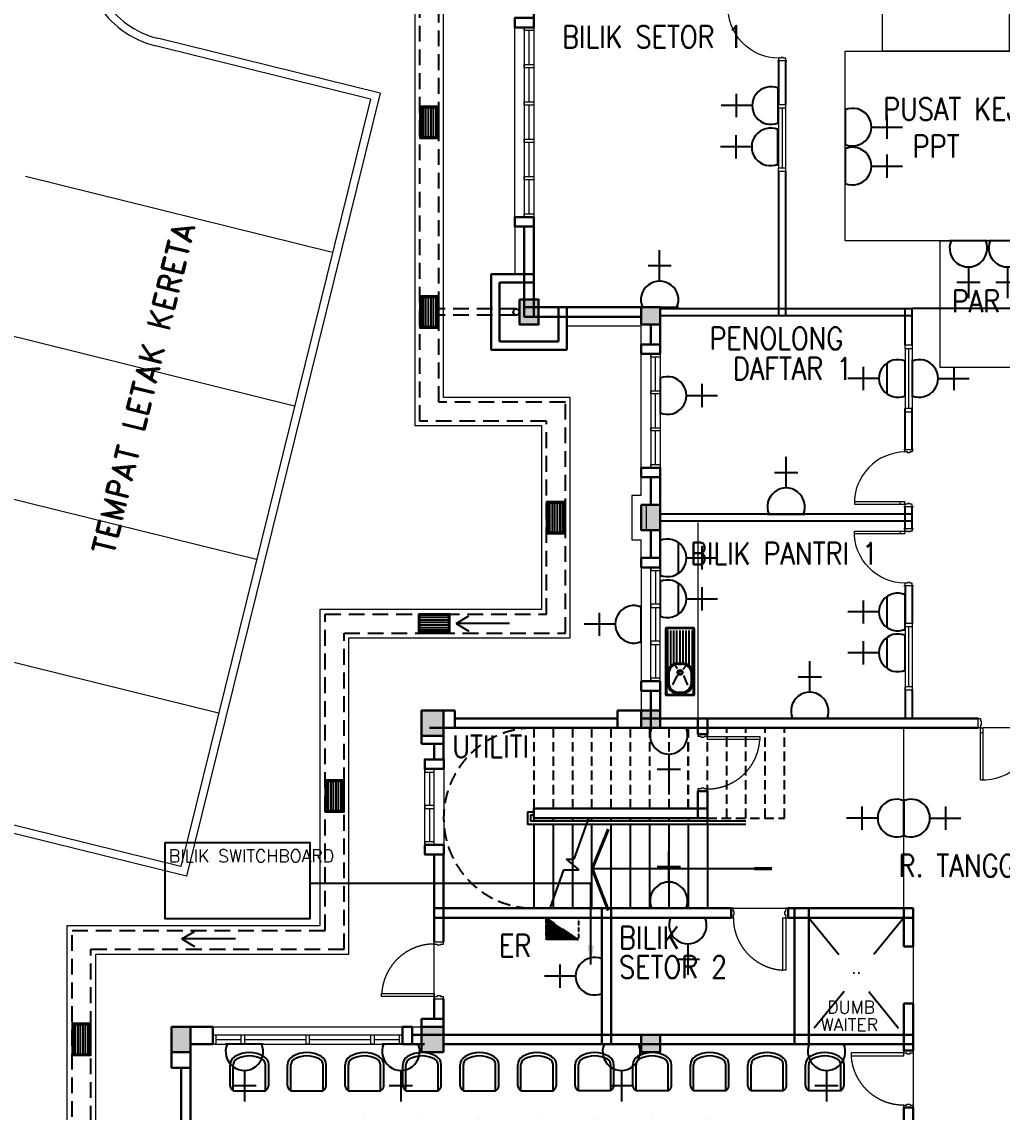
# Model space of a CAD drawing. Header units: inches. Extents: x 17074 to 430035, y 21644 to 175348.
# Drawn here: x 141424 to 156923, y 55713 to 72950 of the extents above; entities that cross this region are included whole.
import ezdxf
from ezdxf.enums import TextEntityAlignment as Align

# ---------------------------------------------------------------- set-up
doc = ezdxf.new("R2010")
doc.units = ezdxf.units.IN
doc.header["$MEASUREMENT"] = 0
for name, pattern in [('DASHDOT', [1, 0.5, -0.25, 0, -0.25]), ('DASHED', [19.05, 12.7, -6.35]), ('DASHED2', [0.375, 0.25, -0.125]), ('HIDDEN', [0.375, 0.25, -0.125])]:
    doc.linetypes.add(name, pattern=pattern)
for name, color, linetype, lineweight in [('1', 8, 'Continuous', 9), ('COLUMN', 8, 'Continuous', 30), ('CORRIDOR', 8, 'Continuous', 20), ('DOOR', 8, 'Continuous', 20), ('DR', 8, 'Continuous', 18), ('LW', 8, 'Continuous', 20), ('t3', 8, 'Continuous', 25), ('wall', 8, 'Continuous', 30), ('WIN', 8, 'Continuous', 18), ('windoor', 8, 'Continuous', 18)]:
    doc.layers.add(name, color=color, linetype=linetype, lineweight=lineweight)
for name, color, linetype in [('Cabinet', 8, 'Continuous'), ('carpark', 8, 'Continuous'), ('DOWNPIPE', 8, 'Continuous'), ('drain', 8, 'Continuous'), ('ELECT', 6, 'Continuous'), ('GRID', 8, 'DASHDOT'), ('kerb', 8, 'Continuous'), ('LIGHT', 4, 'Continuous'), ('MSGRATING', 8, 'Continuous'), ('partition', 8, 'Continuous'), ('SAN', 8, 'Continuous'), ('SANITARY', 8, 'Continuous'), ('stair', 8, 'Continuous'), ('TB', 8, 'Continuous')]:
    doc.layers.add(name, color=color, linetype=linetype)
doc.styles.add('LAILA', font='romans.shx', dxfattribs={"width": 0.85})
doc.styles.add('ROMANS', font='romans.shx', dxfattribs={"width": 0.5, "height": 400})
doc.styles.add('VERDANA1000', font='romand.shx', dxfattribs={"height": 1000})
doc.dimstyles.new('ROMANS', dxfattribs={"dimtxt": 600, "dimasz": 300, "dimexe": 0, "dimexo": 0, "dimgap": 250, "dimtad": 1, "dimdec": 0, "dimdsep": 46, "dimtxsty": 'ROMANS', "dimcen": 10, "dimdle": 150, "dimclrd": 1, "dimclre": 256, "dimclrt": 7, "dimaunit": 1, "dimadec": 0, "dimazin": 0, "dimtfac": 1, "dimtdec": 0, "dimtix": 1, "dimtofl": 0, "dimtmove": 2, "dimatfit": 3, "dimfxl": 1, "dimtolj": 1, "dimarcsym": 0})

# ---------------------------------------------------------------- blocks, each defined once
blk = doc.blocks.new('D900')
at = {"layer": 'DR'}
for p, q in [((38, 915), (38, 115)), ((78, 915), (78, 115)), ((38, 190), (78, 190)), ((38, 115), (78, 115))]:
    blk.add_line(p, q, dxfattribs=at)
at = {"layer": 'DR', "color": 3}
for p, q in [((0, 132), (0, -18)), ((900, 132), (900, -18)), ((900, 115), (900, 0))]:
    blk.add_line(p, q, dxfattribs=at)
at = {"layer": 'DR'}
for points in [[(0, 0), (38, 0), (38, 40), (50, 40), (50, 75), (38, 75), (38, 115), (0, 115)], [(900, 0), (862, 0), (862, 40), (850, 40), (850, 75), (862, 75), (862, 115), (900, 115)]]:
    blk.add_lwpolyline(points, dxfattribs=at)
at = {"layer": 'DR', "color": 8}
blk.add_arc((52, 104), 811, 0.7553, 91.0145, dxfattribs=at)
blk = doc.blocks.new('ARR')
at = {"layer": 'drain'}
for p, q in [((-2151413, -694434), (-2150569, -694434)), ((-2150569, -694434), (-2150768, -694314)), ((-2150569, -694434), (-2150768, -694553))]:
    blk.add_line(p, q, dxfattribs=at)
blk = doc.blocks.new('A$C64615766')
at = {"layer": 'CORRIDOR', "color": 2}
blk.add_line((1722, 823), (78, 823), dxfattribs=at)
at = {"layer": 'DR', "color": 3}
for p, q in [((0, 823), (0, 973)), ((1800, 823), (1800, 973))]:
    blk.add_line(p, q, dxfattribs=at)
at = {"layer": 'DR'}
for p, q in [((37, 823), (78, 823)), ((37, 1), (37, 823)), ((37, 748), (78, 748)), ((78, 0), (78, 823)), ((1762, 823), (1722, 823)), ((1722, 0), (1722, 823)), ((1762, 748), (1722, 748)), ((1762, 1), (1762, 823))]:
    blk.add_line(p, q, dxfattribs=at)
for points in [[(0, 973), (37, 973), (37, 933), (50, 933), (50, 863), (37, 863), (37, 823), (0, 823)], [(1800, 973), (1762, 973), (1762, 933), (1750, 933), (1750, 863), (1762, 863), (1762, 823), (1800, 823)]]:
    blk.add_lwpolyline(points, dxfattribs=at)
at = {"layer": 'DR', "color": 8}
for centre, start, end in [((78, 823), 267.2126, 0.0001), ((1722, 823), 179.9999, 272.7874)]:
    blk.add_arc(centre, 822, start, end, dxfattribs=at)
blk = doc.blocks.new('Dp900')
at = {"layer": 'DOOR', "color": 4}
for p, q in [((35, 150), (0, 150)), ((0, 0), (35, 0)), ((35, 150), (35, 100)), ((50, 100), (35, 100)), ((50, 50), (35, 50)), ((35, 50), (35, 0)), ((50, 100), (50, 50)), ((850, 100), (850, 50)), ((865, 100), (850, 100)), ((865, 50), (850, 50)), ((900, 150), (865, 150)), ((865, 150), (865, 100)), ((865, 50), (865, 0)), ((865, 0), (900, 0))]:
    blk.add_line(p, q, dxfattribs=at)
at = {"layer": 'DOOR', "color": 1}
for p, q in [((0, 150), (0, 0)), ((0, 150), (0, 0)), ((900, 150), (900, 0)), ((900, 150), (900, 0))]:
    blk.add_line(p, q, dxfattribs=at)
at = {"layer": 'DOOR'}
blk.add_lwpolyline([(35, 150), (35, 980), (85, 980), (85, 150)], close=True, dxfattribs=at)
at = {"layer": 'DOOR', "color": 9, "linetype": 'DASHED', "ltscale": 100}
blk.add_arc((35, 150), 830, 360, 86.5464, dxfattribs=at)
blk = doc.blocks.new('WIN')
at = {"layer": 'WIN', "color": 1}
for p, q in [((-2479668, -915155), (-2476718, -915155)), ((-2479643, -915230), (-2479243, -915230)), ((-2479193, -915230), (-2478218, -915230)), ((-2478168, -915230), (-2477193, -915230)), ((-2477143, -915230), (-2476743, -915230)), ((-2479668, -915305), (-2476718, -915305))]:
    blk.add_line(p, q, dxfattribs=at)
for points in [[(-2479693, -915305), (-2479643, -915305), (-2479643, -915155), (-2479693, -915155)], [(-2479243, -915305), (-2479193, -915305), (-2479193, -915155), (-2479243, -915155)], [(-2478218, -915305), (-2478168, -915305), (-2478168, -915155), (-2478218, -915155)], [(-2477193, -915305), (-2477143, -915305), (-2477143, -915155), (-2477193, -915155)], [(-2476743, -915305), (-2476693, -915305), (-2476693, -915155), (-2476743, -915155)]]:
    blk.add_lwpolyline(points, close=True, dxfattribs=at)
blk = doc.blocks.new('GF')
at = {"layer": 'wall'}
for points in [[(-2478464, -901233), (-2478464, -901383), (-2478764, -901383), (-2478764, -901233)], [(-2478464, -902583), (-2478464, -902733), (-2478764, -902733), (-2478764, -902583)]]:
    blk.add_lwpolyline(points, close=True, dxfattribs=at)
at = {"layer": 'WIN'}
for p, q in [((-2478764, -902583), (-2478764, -901383)), ((-2478689, -901433), (-2478689, -901958)), ((-2478614, -902583), (-2478614, -901383)), ((-2478689, -902008), (-2478689, -902533))]:
    blk.add_line(p, q, dxfattribs=at)
at = {"layer": 'WIN', "color": 2}
blk.add_line((-2478464, -901383), (-2478464, -902583), dxfattribs=at)
at = {"layer": 'WIN'}
for points in [[(-2478764, -901383), (-2478764, -901433), (-2478614, -901433), (-2478614, -901383)], [(-2478764, -901958), (-2478764, -902008), (-2478614, -902008), (-2478614, -901958)], [(-2478764, -902533), (-2478764, -902583), (-2478614, -902583), (-2478614, -902533)]]:
    blk.add_lwpolyline(points, close=True, dxfattribs=at)
blk = doc.blocks.new('Kit-sink')
at = {"layer": 'SAN'}
for p, q in [((0, 0), (0, -427)), ((1052, 15), (15, 15)), ((1028, 2), (38, 2)), ((1067, -427), (1067, 0)), ((14, -24), (14, -404)), ((34, -168), (34, -260)), ((165, -100), (316, -174)), ((356, -18), (184, -18)), ((340, -34), (200, -34)), ((356, -18), (1024, -18)), ((418, -171), (467, -137)), ((466, -66), (1024, -66)), ((496, -116), (1024, -116)), ((505, -164), (1024, -164)), ((506, -168), (506, -260)), ((1054, -404), (1054, -24)), ((50, -184), (50, -244)), ((313, -266), (159, -331)), ((412, -263), (461, -307)), ((490, -184), (490, -244)), ((496, -312), (1024, -312)), ((505, -262), (1024, -262)), ((506, -214), (1024, -214)), ((15, -442), (1052, -442)), ((38, -428), (1028, -428)), ((184, -410), (356, -410)), ((200, -394), (340, -394)), ((356, -410), (1024, -410)), ((466, -360), (1024, -360))]:
    blk.add_line(p, q, dxfattribs=at)
for radius in [40, 23.9]:
    blk.add_circle((362, -214), radius, dxfattribs=at)
for centre, radius, start, end in [((15, 0), 15, 90, 180), ((38, -24), 25, 90, 180), ((1028, -24), 25, 0, 90), ((1052, 0), 15, 0, 90), ((184, -168), 150, 90, 180), ((200, -184), 150, 90, 180), ((340, -184), 150, 0, 90), ((356, -168), 150, 0, 90), ((184, -260), 150, 180, 270), ((200, -244), 150, 180, 270), ((340, -244), 150, 270, 0), ((356, -260), 150, 270, 0), ((15, -427), 15, 180, 270), ((38, -404), 25, 180, 270), ((1028, -404), 25, 270, 0), ((1052, -427), 15, 270, 0)]:
    blk.add_arc(centre, radius, start, end, dxfattribs=at)
blk = doc.blocks.new('meja mesyuarat')
at = {"color": 8}
for p, q in [((-1853, 2766), (-1853, 3100)), ((-1802, 2690), (-1802, 3100)), ((-1294, 2690), (-1294, 3100)), ((-1243, 2766), (-1243, 3100)), ((-943, 2766), (-943, 3100)), ((-892, 2690), (-892, 3100)), ((-384, 2690), (-384, 3100)), ((-334, 2766), (-334, 3100)), ((-34, 2766), (-34, 3100)), ((17, 2690), (17, 3100)), ((525, 2690), (525, 3100)), ((576, 2766), (576, 3100)), ((876, 2766), (876, 3100)), ((927, 2690), (927, 3100)), ((1435, 2690), (1435, 3100)), ((1486, 2766), (1486, 3100)), ((1786, 2766), (1786, 3100)), ((1836, 2690), (1836, 3100)), ((2344, 2690), (2344, 3100)), ((2395, 2766), (2395, 3100)), ((2695, 2766), (2695, 3100)), ((2746, 2690), (2746, 3100)), ((3254, 2690), (3254, 3100)), ((3305, 2766), (3305, 3100)), ((3605, 2766), (3605, 3100)), ((3656, 2690), (3656, 3100)), ((4164, 2690), (4164, 3100)), ((4214, 2766), (4214, 3100)), ((4514, 2766), (4514, 3100)), ((4565, 2690), (4565, 3100)), ((5073, 2690), (5073, 3100)), ((5124, 2766), (5124, 3100)), ((5424, 2766), (5424, 3100)), ((5475, 2690), (5475, 3100)), ((5983, 2690), (5983, 3100)), ((6034, 2766), (6034, 3100)), ((6334, 2766), (6334, 3100)), ((6384, 2690), (6384, 3100)), ((6892, 2690), (6892, 3100)), ((6943, 2766), (6943, 3100)), ((7243, 2766), (7243, 3100)), ((7294, 2690), (7294, 3100)), ((7802, 2690), (7802, 3100)), ((7853, 2766), (7853, 3100)), ((-1802, 2690), (-1294, 2690)), ((-892, 2690), (-384, 2690)), ((17, 2690), (525, 2690)), ((927, 2690), (1435, 2690)), ((1836, 2690), (2344, 2690)), ((2746, 2690), (3254, 2690)), ((4164, 2690), (3656, 2690)), ((5073, 2690), (4565, 2690)), ((5983, 2690), (5475, 2690)), ((6892, 2690), (6384, 2690)), ((7802, 2690), (7294, 2690)), ((-582, 1617), (-749, 1907)), ((-34, 1686), (-34, 2019)), ((17, 1609), (17, 2019)), ((525, 1609), (525, 2019)), ((576, 1686), (576, 2019)), ((876, 1686), (876, 2019)), ((927, 1609), (927, 2019)), ((1435, 1609), (1435, 2019)), ((1486, 1686), (1486, 2019)), ((1786, 1686), (1786, 2019)), ((1836, 1609), (1836, 2019)), ((2344, 1609), (2344, 2019)), ((2395, 1686), (2395, 2019)), ((2695, 1686), (2695, 2019)), ((2746, 1609), (2746, 2019)), ((3254, 1609), (3254, 2019)), ((3305, 1686), (3305, 2019)), ((3605, 1686), (3605, 2019)), ((3656, 1609), (3656, 2019)), ((4164, 1609), (4164, 2019)), ((4214, 1686), (4214, 2019)), ((4514, 1686), (4514, 2019)), ((4565, 1609), (4565, 2019)), ((5073, 1609), (5073, 2019)), ((5124, 1686), (5124, 2019)), ((5424, 1686), (5424, 2019)), ((5475, 1609), (5475, 2019)), ((5983, 1609), (5983, 2019)), ((6034, 1686), (6034, 2019)), ((6582, 1617), (6749, 1907)), ((-588, 1526), (-793, 1881)), ((6588, 1526), (6793, 1881)), ((-1110, 1313), (-1277, 1602)), ((-1028, 1272), (-1233, 1627)), ((17, 1609), (525, 1609)), ((927, 1609), (1435, 1609)), ((1836, 1609), (2344, 1609)), ((2746, 1609), (3254, 1609)), ((4164, 1609), (3656, 1609)), ((5073, 1609), (4565, 1609)), ((5983, 1609), (5475, 1609)), ((7028, 1272), (7233, 1627)), ((7110, 1313), (7277, 1602)), ((-1028, 1272), (-588, 1526)), ((6000, 1453), (0, 1453)), ((7028, 1272), (6588, 1526)), ((-1272, 1028), (-1627, 1233)), ((-1313, 1110), (-1602, 1277)), ((7272, 1028), (7627, 1233)), ((7313, 1110), (7602, 1277)), ((-1526, 588), (-1272, 1028)), ((7526, 588), (7272, 1028)), ((-1617, 582), (-1907, 749)), ((-1526, 588), (-1881, 793)), ((7526, 588), (7881, 793)), ((7617, 582), (7907, 749)), ((0, 553), (6000, 553)), ((-1692, 305), (-2026, 305)), ((-1615, 254), (-2026, 254)), ((-1615, -254), (-1615, 254)), ((7615, -254), (7615, 254)), ((7615, 254), (8026, 254)), ((7692, 305), (8026, 305)), ((-1615, -254), (-2026, -254)), ((-1692, -305), (-2026, -305)), ((7615, -254), (8026, -254)), ((7692, -305), (8026, -305)), ((-1617, -582), (-1907, -749)), ((-1526, -588), (-1881, -793)), ((-1526, -588), (-1272, -1028)), ((6000, -553), (0, -553)), ((7526, -588), (7272, -1028)), ((7526, -588), (7881, -793)), ((7617, -582), (7907, -749)), ((-1272, -1028), (-1627, -1233)), ((7272, -1028), (7627, -1233)), ((-1313, -1110), (-1602, -1277)), ((7313, -1110), (7602, -1277)), ((-1110, -1313), (-1277, -1602)), ((-1028, -1272), (-1233, -1627)), ((-1028, -1272), (-588, -1526)), ((7028, -1272), (6588, -1526)), ((7028, -1272), (7233, -1627)), ((7110, -1313), (7277, -1602)), ((-588, -1526), (-793, -1881)), ((0, -1453), (6000, -1453)), ((6588, -1526), (6793, -1881)), ((-582, -1617), (-749, -1907)), ((-34, -1686), (-34, -2019)), ((17, -1609), (525, -1609)), ((17, -1609), (17, -2019)), ((525, -1609), (525, -2019)), ((576, -1686), (576, -2019)), ((876, -1686), (876, -2019)), ((927, -1609), (1435, -1609)), ((927, -1609), (927, -2019)), ((1435, -1609), (1435, -2019)), ((1486, -1686), (1486, -2019)), ((1786, -1686), (1786, -2019)), ((1836, -1609), (2344, -1609)), ((1836, -1609), (1836, -2019)), ((2344, -1609), (2344, -2019)), ((2395, -1686), (2395, -2019)), ((2695, -1686), (2695, -2019)), ((2746, -1609), (3254, -1609)), ((2746, -1609), (2746, -2019)), ((3254, -1609), (3254, -2019)), ((3305, -1686), (3305, -2019)), ((3605, -1686), (3605, -2019)), ((4164, -1609), (3656, -1609)), ((3656, -1609), (3656, -2019)), ((4164, -1609), (4164, -2019)), ((4214, -1686), (4214, -2019)), ((4514, -1686), (4514, -2019)), ((5073, -1609), (4565, -1609)), ((4565, -1609), (4565, -2019)), ((5073, -1609), (5073, -2019)), ((5124, -1686), (5124, -2019)), ((5424, -1686), (5424, -2019)), ((5983, -1609), (5475, -1609)), ((5475, -1609), (5475, -2019)), ((5983, -1609), (5983, -2019)), ((6034, -1686), (6034, -2019)), ((6582, -1617), (6749, -1907)), ((-1802, -2690), (-1294, -2690)), ((-1802, -2690), (-1802, -3100)), ((-1294, -2690), (-1294, -3100)), ((-892, -2690), (-384, -2690)), ((-892, -2690), (-892, -3100)), ((-384, -2690), (-384, -3100)), ((17, -2690), (525, -2690)), ((17, -2690), (17, -3100)), ((525, -2690), (525, -3100)), ((927, -2690), (1435, -2690)), ((927, -2690), (927, -3100)), ((1435, -2690), (1435, -3100)), ((1836, -2690), (2344, -2690)), ((1836, -2690), (1836, -3100)), ((2344, -2690), (2344, -3100)), ((2746, -2690), (3254, -2690)), ((2746, -2690), (2746, -3100)), ((3254, -2690), (3254, -3100)), ((4164, -2690), (3656, -2690)), ((3656, -2690), (3656, -3100)), ((4164, -2690), (4164, -3100)), ((5073, -2690), (4565, -2690)), ((4565, -2690), (4565, -3100)), ((5073, -2690), (5073, -3100)), ((5983, -2690), (5475, -2690)), ((5475, -2690), (5475, -3100)), ((5983, -2690), (5983, -3100)), ((6892, -2690), (6384, -2690)), ((6384, -2690), (6384, -3100)), ((6892, -2690), (6892, -3100)), ((7802, -2690), (7294, -2690)), ((7294, -2690), (7294, -3100)), ((7802, -2690), (7802, -3100)), ((-1853, -2766), (-1853, -3100)), ((-1243, -2766), (-1243, -3100)), ((-943, -2766), (-943, -3100)), ((-334, -2766), (-334, -3100)), ((-34, -2766), (-34, -3100)), ((576, -2766), (576, -3100)), ((876, -2766), (876, -3100)), ((1486, -2766), (1486, -3100)), ((1786, -2766), (1786, -3100)), ((2395, -2766), (2395, -3100)), ((2695, -2766), (2695, -3100)), ((3305, -2766), (3305, -3100)), ((3605, -2766), (3605, -3100)), ((4214, -2766), (4214, -3100)), ((4514, -2766), (4514, -3100)), ((5124, -2766), (5124, -3100)), ((5424, -2766), (5424, -3100)), ((6034, -2766), (6034, -3100)), ((6334, -2766), (6334, -3100)), ((6943, -2766), (6943, -3100)), ((7243, -2766), (7243, -3100)), ((7853, -2766), (7853, -3100))]:
    blk.add_line(p, q, dxfattribs=at)
for centre, radius, start, end in [((-1548, 2830), 462, 60.3254, 119.6746), ((-638, 2830), 462, 60.3254, 119.6746), ((271, 2830), 462, 60.3254, 119.6746), ((1181, 2830), 462, 60.3254, 119.6746), ((2090, 2830), 462, 60.3254, 119.6746), ((3000, 2830), 462, 60.3254, 119.6746), ((3910, 2830), 462, 60.3254, 119.6746), ((4819, 2830), 462, 60.3254, 119.6746), ((5729, 2830), 462, 60.3254, 119.6746), ((6638, 2830), 462, 60.3254, 119.6746), ((7548, 2830), 462, 60.3254, 119.6746), ((-1702, 3100), 151, 119.6746, 180), ((-1702, 3100), 100, 119.717, 180), ((-1548, 2830), 411, 60.283, 119.717), ((-1394, 3100), 100, 0, 60.283), ((-1394, 3100), 151, 0, 60.3254), ((-792, 3100), 151, 119.6746, 180), ((-792, 3100), 100, 119.717, 180), ((-638, 2830), 411, 60.283, 119.717), ((-484, 3100), 100, 0, 60.283), ((-485, 3100), 151, 0, 60.3254), ((117, 3100), 151, 119.6746, 180), ((117, 3100), 100, 119.717, 180), ((271, 2830), 411, 60.283, 119.717), ((425, 3100), 100, 0, 60.283), ((425, 3100), 151, 0, 60.3254), ((1027, 3100), 151, 119.6746, 180), ((1027, 3100), 100, 119.717, 180), ((1181, 2830), 411, 60.283, 119.717), ((1335, 3100), 100, 0, 60.283), ((1335, 3100), 151, 0, 60.3254), ((1937, 3100), 151, 119.6746, 180), ((1936, 3100), 100, 119.717, 180), ((2090, 2830), 411, 60.283, 119.717), ((2244, 3100), 100, 0, 60.283), ((2244, 3100), 151, 0, 60.3254), ((2846, 3100), 151, 119.6746, 180), ((2846, 3100), 100, 119.717, 180), ((3000, 2830), 411, 60.283, 119.717), ((3154, 3100), 100, 0, 60.283), ((3154, 3100), 151, 0, 60.3254), ((3756, 3100), 151, 119.6746, 180), ((3756, 3100), 100, 119.717, 180), ((3910, 2830), 411, 60.283, 119.717), ((4064, 3100), 100, 0, 60.283), ((4063, 3100), 151, 0, 60.3254), ((4665, 3100), 151, 119.6746, 180), ((4665, 3100), 100, 119.717, 180), ((4819, 2830), 411, 60.283, 119.717), ((4973, 3100), 100, 0, 60.283), ((4973, 3100), 151, 0, 60.3254), ((5575, 3100), 151, 119.6746, 180), ((5575, 3100), 100, 119.717, 180), ((5729, 2830), 411, 60.283, 119.717), ((5883, 3100), 100, 0, 60.283), ((5883, 3100), 151, 0, 60.3254), ((6485, 3100), 151, 119.6746, 180), ((6484, 3100), 100, 119.717, 180), ((6638, 2830), 411, 60.283, 119.717), ((6792, 3100), 100, 0, 60.283), ((6792, 3100), 151, 0, 60.3254), ((7394, 3100), 151, 119.6746, 180), ((7394, 3100), 100, 119.717, 180), ((7548, 2830), 411, 60.283, 119.717), ((7702, 3100), 100, 0, 60.283), ((7702, 3100), 151, 0, 60.3254), ((-1752, 2778), 101, 186.7783, 240.6019), ((-1344, 2778), 101, 299.3981, 353.2217), ((-843, 2778), 101, 186.7783, 240.6019), ((-434, 2778), 101, 299.3981, 353.2217), ((67, 2778), 101, 186.7783, 240.6019), ((476, 2778), 101, 299.3981, 353.2217), ((976, 2778), 101, 186.7783, 240.6019), ((1385, 2778), 101, 299.3981, 353.2217), ((1886, 2778), 101, 186.7783, 240.6019), ((2295, 2778), 101, 299.3981, 353.2217), ((2796, 2778), 101, 186.7783, 240.6019), ((3204, 2778), 101, 299.3981, 353.2217), ((3705, 2778), 101, 186.7783, 240.6019), ((4114, 2778), 101, 299.3981, 353.2217), ((4615, 2778), 101, 186.7783, 240.6019), ((5024, 2778), 101, 299.3981, 353.2217), ((5524, 2778), 101, 186.7783, 240.6019), ((5933, 2778), 101, 299.3981, 353.2217), ((6434, 2778), 101, 186.7783, 240.6019), ((6843, 2778), 101, 299.3981, 353.2217), ((7344, 2778), 101, 186.7783, 240.6019), ((7752, 2778), 101, 299.3981, 353.2217), ((117, 2019), 151, 119.6746, 180), ((117, 2019), 100, 119.717, 180), ((271, 1750), 462, 60.3254, 119.6746), ((271, 1750), 411, 60.283, 119.717), ((425, 2019), 100, 0, 60.283), ((425, 2019), 151, 0, 60.3254), ((1027, 2019), 151, 119.6746, 180), ((1027, 2019), 100, 119.717, 180), ((1181, 1750), 462, 60.3254, 119.6746), ((1181, 1750), 411, 60.283, 119.717), ((1335, 2019), 100, 0, 60.283), ((1335, 2019), 151, 0, 60.3254), ((1937, 2019), 151, 119.6746, 180), ((1936, 2019), 100, 119.717, 180), ((2090, 1750), 462, 60.3254, 119.6746), ((2090, 1750), 411, 60.283, 119.717), ((2244, 2019), 100, 0, 60.283), ((2244, 2019), 151, 0, 60.3254), ((2846, 2019), 151, 119.6746, 180), ((2846, 2019), 100, 119.717, 180), ((3000, 1750), 462, 60.3254, 119.6746), ((3000, 1750), 411, 60.283, 119.717), ((3154, 2019), 100, 0, 60.283), ((3154, 2019), 151, 0, 60.3254), ((3756, 2019), 151, 119.6746, 180), ((3756, 2019), 100, 119.717, 180), ((3910, 1750), 462, 60.3254, 119.6746), ((3910, 1750), 411, 60.283, 119.717), ((4064, 2019), 100, 0, 60.283), ((4063, 2019), 151, 0, 60.3254), ((4665, 2019), 151, 119.6746, 180), ((4665, 2019), 100, 119.717, 180), ((4819, 1750), 462, 60.3254, 119.6746), ((4819, 1750), 411, 60.283, 119.717), ((4973, 2019), 100, 0, 60.283), ((4973, 2019), 151, 0, 60.3254), ((5575, 2019), 151, 119.6746, 180), ((5575, 2019), 100, 119.717, 180), ((5729, 1750), 462, 60.3254, 119.6746), ((5729, 1750), 411, 60.283, 119.717), ((5883, 2019), 100, 0, 60.283), ((5883, 2019), 151, 0, 60.3254), ((-878, 1520), 462, 90.3254, 149.6746), ((-878, 1520), 411, 90.283, 149.717), ((-880, 1831), 151, 30, 90.3254), ((-879, 1831), 100, 30, 90.283), ((6880, 1831), 151, 89.6746, 150), ((6879, 1831), 100, 89.717, 150), ((6878, 1520), 462, 30.3254, 89.6746), ((6878, 1520), 411, 30.283, 89.717), ((-1146, 1677), 151, 149.6746, 210), ((-1146, 1677), 100, 149.717, 210), ((7146, 1677), 100, 330, 30.283), ((7146, 1677), 151, 330, 30.3254), ((-675, 1578), 101, 329.3981, 23.2217), ((67, 1697), 101, 186.7783, 240.6019), ((476, 1697), 101, 299.3981, 353.2217), ((976, 1697), 101, 186.7783, 240.6019), ((1385, 1697), 101, 299.3981, 353.2217), ((1886, 1697), 101, 186.7783, 240.6019), ((2295, 1697), 101, 299.3981, 353.2217), ((2796, 1697), 101, 186.7783, 240.6019), ((3204, 1697), 101, 299.3981, 353.2217), ((3705, 1697), 101, 186.7783, 240.6019), ((4114, 1697), 101, 299.3981, 353.2217), ((4615, 1697), 101, 186.7783, 240.6019), ((5024, 1697), 101, 299.3981, 353.2217), ((5524, 1697), 101, 186.7783, 240.6019), ((5933, 1697), 101, 299.3981, 353.2217), ((6675, 1578), 101, 156.7783, 210.6019), ((0, 0), 1453, 90, 270), ((6000, 0), 1453, 270, 90), ((-1520, 878), 462, 120.3254, 179.6746), ((-1520, 878), 411, 120.283, 179.717), ((-1677, 1146), 151, 60, 120.3254), ((-1677, 1146), 100, 60, 120.283), ((-1029, 1373), 101, 216.7783, 270.6019), ((7029, 1373), 101, 269.3981, 323.2217), ((7677, 1146), 151, 59.6746, 120), ((7677, 1146), 100, 59.717, 120), ((7520, 878), 411, 0.283, 59.717), ((7520, 878), 462, 0.3254, 59.6746), ((-1373, 1029), 101, 359.3981, 53.2217), ((7373, 1029), 101, 126.7783, 180.6019), ((-1831, 880), 151, 179.6746, 240), ((-1831, 879), 100, 179.717, 240), ((7831, 879), 100, 300, 0.283), ((7831, 880), 151, 300, 0.3254), ((-1578, 675), 101, 246.7783, 300.6019), ((0, 0), 553, 90, 270), ((6000, 0), 553, 270, 90), ((7578, 675), 101, 239.3981, 293.2217), ((-1756, 0), 462, 150.3254, 209.6746), ((-1756, 0), 411, 150.283, 209.717), ((-2026, 154), 151, 90, 150.3254), ((-2026, 154), 100, 90, 150.283), ((-1704, 204), 101, 29.3981, 83.2217), ((7704, 204), 101, 96.7783, 150.6019), ((8026, 154), 151, 29.6746, 90), ((8026, 154), 100, 29.717, 90), ((7756, 0), 411, 330.283, 29.717), ((7756, 0), 462, 330.3254, 29.6746), ((-2026, -154), 151, 209.6746, 270), ((-2026, -154), 100, 209.717, 270), ((-1704, -204), 101, 276.7783, 330.6019), ((7704, -204), 101, 209.3981, 263.2217), ((8026, -154), 100, 270, 330.283), ((8026, -154), 151, 270, 330.3254), ((-1578, -675), 101, 59.3981, 113.2217), ((7578, -675), 101, 66.7783, 120.6019), ((-1831, -880), 151, 120, 180.3254), ((-1831, -879), 100, 120, 180.283), ((7831, -879), 100, 359.717, 60), ((7831, -880), 151, 359.6746, 60), ((-1520, -878), 462, 180.3254, 239.6746), ((-1520, -878), 411, 180.283, 239.717), ((-1373, -1029), 101, 306.7783, 0.6019), ((7373, -1029), 101, 179.3981, 233.2217), ((7520, -878), 411, 300.283, 359.717), ((7520, -878), 462, 300.3254, 359.6746), ((-1677, -1146), 151, 239.6746, 300), ((-1677, -1146), 100, 239.717, 300), ((-1029, -1373), 101, 89.3981, 143.2217), ((7029, -1373), 101, 36.7783, 90.6019), ((7677, -1146), 151, 240, 300.3254), ((7677, -1146), 100, 240, 300.283), ((-675, -1578), 101, 336.7783, 30.6019), ((6675, -1578), 101, 149.3981, 203.2217), ((-1146, -1677), 151, 150, 210.3254), ((-1146, -1677), 100, 150, 210.283), ((67, -1697), 101, 119.3981, 173.2217), ((476, -1697), 101, 6.7783, 60.6019), ((976, -1697), 101, 119.3981, 173.2217), ((1385, -1697), 101, 6.7783, 60.6019), ((1886, -1697), 101, 119.3981, 173.2217), ((2295, -1697), 101, 6.7783, 60.6019), ((2796, -1697), 101, 119.3981, 173.2217), ((3204, -1697), 101, 6.7783, 60.6019), ((3705, -1697), 101, 119.3981, 173.2217), ((4114, -1697), 101, 6.7783, 60.6019), ((4615, -1697), 101, 119.3981, 173.2217), ((5024, -1697), 101, 6.7783, 60.6019), ((5524, -1697), 101, 119.3981, 173.2217), ((5933, -1697), 101, 6.7783, 60.6019), ((7146, -1677), 100, 329.717, 30), ((7146, -1677), 151, 329.6746, 30), ((-878, -1520), 462, 210.3254, 269.6746), ((-878, -1520), 411, 210.283, 269.717), ((-879, -1831), 100, 269.717, 330), ((6879, -1831), 100, 210, 270.283), ((6878, -1520), 411, 270.283, 329.717), ((6878, -1520), 462, 270.3254, 329.6746), ((-880, -1831), 151, 269.6746, 330), ((117, -2019), 151, 180, 240.3254), ((117, -2019), 100, 180, 240.283), ((425, -2019), 100, 299.717, 0), ((425, -2019), 151, 299.6746, 0), ((1027, -2019), 151, 180, 240.3254), ((1027, -2019), 100, 180, 240.283), ((1335, -2019), 100, 299.717, 0), ((1335, -2019), 151, 299.6746, 0), ((1937, -2019), 151, 180, 240.3254), ((1936, -2019), 100, 180, 240.283), ((2244, -2019), 100, 299.717, 0), ((2244, -2019), 151, 299.6746, 0), ((2846, -2019), 151, 180, 240.3254), ((2846, -2019), 100, 180, 240.283), ((3154, -2019), 100, 299.717, 0), ((3154, -2019), 151, 299.6746, 0), ((3756, -2019), 151, 180, 240.3254), ((3756, -2019), 100, 180, 240.283), ((4064, -2019), 100, 299.717, 0), ((4063, -2019), 151, 299.6746, 0), ((4665, -2019), 151, 180, 240.3254), ((4665, -2019), 100, 180, 240.283), ((4973, -2019), 100, 299.717, 0), ((4973, -2019), 151, 299.6746, 0), ((5575, -2019), 151, 180, 240.3254), ((5575, -2019), 100, 180, 240.283), ((5883, -2019), 100, 299.717, 0), ((5883, -2019), 151, 299.6746, 0), ((6880, -1831), 151, 210, 270.3254), ((271, -1750), 462, 240.3254, 299.6746), ((271, -1750), 411, 240.283, 299.717), ((1181, -1750), 462, 240.3254, 299.6746), ((1181, -1750), 411, 240.283, 299.717), ((2090, -1750), 462, 240.3254, 299.6746), ((2090, -1750), 411, 240.283, 299.717), ((3000, -1750), 462, 240.3254, 299.6746), ((3000, -1750), 411, 240.283, 299.717), ((3910, -1750), 462, 240.3254, 299.6746), ((3910, -1750), 411, 240.283, 299.717), ((4819, -1750), 462, 240.3254, 299.6746), ((4819, -1750), 411, 240.283, 299.717), ((5729, -1750), 462, 240.3254, 299.6746), ((5729, -1750), 411, 240.283, 299.717), ((-1752, -2778), 101, 119.3981, 173.2217), ((-1344, -2778), 101, 6.7783, 60.6019), ((-843, -2778), 101, 119.3981, 173.2217), ((-434, -2778), 101, 6.7783, 60.6019), ((67, -2778), 101, 119.3981, 173.2217), ((476, -2778), 101, 6.7783, 60.6019), ((976, -2778), 101, 119.3981, 173.2217), ((1385, -2778), 101, 6.7783, 60.6019), ((1886, -2778), 101, 119.3981, 173.2217), ((2295, -2778), 101, 6.7783, 60.6019), ((2796, -2778), 101, 119.3981, 173.2217), ((3204, -2778), 101, 6.7783, 60.6019), ((3705, -2778), 101, 119.3981, 173.2217), ((4114, -2778), 101, 6.7783, 60.6019), ((4615, -2778), 101, 119.3981, 173.2217), ((5024, -2778), 101, 6.7783, 60.6019), ((5524, -2778), 101, 119.3981, 173.2217), ((5933, -2778), 101, 6.7783, 60.6019), ((6434, -2778), 101, 119.3981, 173.2217), ((6843, -2778), 101, 6.7783, 60.6019), ((7344, -2778), 101, 119.3981, 173.2217), ((7752, -2778), 101, 6.7783, 60.6019), ((-1702, -3100), 151, 180, 240.3254), ((-1702, -3100), 100, 180, 240.283), ((-1394, -3100), 100, 299.717, 0), ((-1394, -3100), 151, 299.6746, 0), ((-792, -3100), 151, 180, 240.3254), ((-792, -3100), 100, 180, 240.283), ((-484, -3100), 100, 299.717, 0), ((-485, -3100), 151, 299.6746, 0), ((117, -3100), 151, 180, 240.3254), ((117, -3100), 100, 180, 240.283), ((425, -3100), 100, 299.717, 0), ((425, -3100), 151, 299.6746, 0), ((1027, -3100), 151, 180, 240.3254), ((1027, -3100), 100, 180, 240.283), ((1335, -3100), 100, 299.717, 0), ((1335, -3100), 151, 299.6746, 0), ((1937, -3100), 151, 180, 240.3254), ((1936, -3100), 100, 180, 240.283), ((2244, -3100), 100, 299.717, 0), ((2244, -3100), 151, 299.6746, 0), ((2846, -3100), 151, 180, 240.3254), ((2846, -3100), 100, 180, 240.283), ((3154, -3100), 100, 299.717, 0), ((3154, -3100), 151, 299.6746, 0), ((3756, -3100), 151, 180, 240.3254), ((3756, -3100), 100, 180, 240.283), ((4064, -3100), 100, 299.717, 0), ((4063, -3100), 151, 299.6746, 0), ((4665, -3100), 151, 180, 240.3254), ((4665, -3100), 100, 180, 240.283), ((4973, -3100), 100, 299.717, 0), ((4973, -3100), 151, 299.6746, 0), ((5575, -3100), 151, 180, 240.3254), ((5575, -3100), 100, 180, 240.283), ((5883, -3100), 100, 299.717, 0), ((5883, -3100), 151, 299.6746, 0), ((6485, -3100), 151, 180, 240.3254), ((6484, -3100), 100, 180, 240.283), ((6792, -3100), 100, 299.717, 0), ((6792, -3100), 151, 299.6746, 0), ((7394, -3100), 151, 180, 240.3254), ((7394, -3100), 100, 180, 240.283), ((7702, -3100), 100, 299.717, 0), ((7702, -3100), 151, 299.6746, 0), ((-1548, -2830), 462, 240.3254, 299.6746), ((-1548, -2830), 411, 240.283, 299.717), ((-638, -2830), 462, 240.3254, 299.6746), ((-638, -2830), 411, 240.283, 299.717), ((271, -2830), 462, 240.3254, 299.6746), ((271, -2830), 411, 240.283, 299.717), ((1181, -2830), 462, 240.3254, 299.6746), ((1181, -2830), 411, 240.283, 299.717), ((2090, -2830), 462, 240.3254, 299.6746), ((2090, -2830), 411, 240.283, 299.717), ((3000, -2830), 462, 240.3254, 299.6746), ((3000, -2830), 411, 240.283, 299.717), ((3910, -2830), 462, 240.3254, 299.6746), ((3910, -2830), 411, 240.283, 299.717), ((4819, -2830), 462, 240.3254, 299.6746), ((4819, -2830), 411, 240.283, 299.717), ((5729, -2830), 462, 240.3254, 299.6746), ((5729, -2830), 411, 240.283, 299.717), ((6638, -2830), 462, 240.3254, 299.6746), ((6638, -2830), 411, 240.283, 299.717), ((7548, -2830), 462, 240.3254, 299.6746), ((7548, -2830), 411, 240.283, 299.717)]:
    blk.add_arc(centre, radius, start, end, dxfattribs=at)
blk = doc.blocks.new('13A SSO 300mm')
at = {"layer": 'ELECT', "color": 6}
for p, q in [((0, 414), (0, 904)), ((-184, 659), (184, 659)), ((-297, 0), (297, 0))]:
    blk.add_line(p, q, dxfattribs=at)
blk.add_arc((0, 116), 297, 336.9763, 203.0237, dxfattribs=at)
blk = doc.blocks.new('13A SSO 800mm')
at = {"layer": 'ELECT', "color": 6}
for p, q in [((0, 414), (0, 904)), ((-184, 659), (184, 659)), ((-297, 0), (297, 0))]:
    blk.add_line(p, q, dxfattribs=at)
blk.add_arc((0, 116), 297, 336.9763, 203.0237, dxfattribs=at)
at = {"layer": 'TB', "color": 6, "linetype": 'Continuous'}
blk.add_line((241, 290), (-241, 290), dxfattribs=at)

msp = doc.modelspace()

# ---------------------------------------------------------------- hatches: boundary and pattern name
at = {"layer": 'COLUMN'}
for points in [[(151218, 68438), (151518, 68438), (151518, 68163), (151218, 68163)], [(148093, 61663), (148093, 62063), (147743, 62063), (147743, 61663)], [(151218, 62063), (151518, 62063), (151518, 61788), (151218, 61788)], [(148093, 56663), (148093, 57063), (147743, 57063), (147743, 56663)], [(151218, 56938), (151518, 56938), (151518, 56663), (151218, 56663)]]:
    msp.add_hatch(color=256, dxfattribs=at).paths.add_polyline_path(points)
at = {"layer": 'ELECT', "linetype": 'HIDDEN'}
h = msp.add_hatch(dxfattribs=at)
h.set_pattern_fill('ANSI31', color=1)
h.set_pattern_definition([(45, (135508.87369, 17479.00074), (-0.08838834765, 0.08838834765), [])])
h.paths.add_polyline_path([(149715, 58788), (149715, 58441), (150225, 58441)])

# ---------------------------------------------------------------- linework, layer by layer
at = {"layer": '1'}
for points in [[(155032, 72488), (155032, 74988), (157032, 74988), (157032, 72488)], [(157443, 72488), (157443, 69488), (154443, 69488), (154443, 72488)], [(155943, 69488), (157443, 69488), (157443, 67488), (155943, 67488)]]:
    msp.add_lwpolyline(points, close=True, dxfattribs=at)
at = {"layer": 'carpark', "linetype": 'Continuous', "lineweight": 0}
for p, q in [((146336, 69303), (141482, 70503)), ((145736, 66876), (140882, 68076)), ((145136, 64449), (140282, 65649)), ((144536, 62022), (139682, 63222))]:
    msp.add_line(p, q, dxfattribs=at)
at = {"layer": 'COLUMN'}
for points in [[(149293, 68563), (149593, 68563), (149593, 68163), (149293, 68163)], [(151218, 68438), (151518, 68438), (151518, 68163), (151218, 68163)], [(151218, 65313), (151518, 65313), (151518, 64913), (151218, 64913)], [(148093, 61663), (148093, 62063), (147743, 62063), (147743, 61663)], [(151218, 62063), (151518, 62063), (151518, 61788), (151218, 61788)], [(143793, 57063), (144093, 57063), (144093, 56663), (143793, 56663)], [(148093, 56663), (148093, 57063), (147743, 57063), (147743, 56663)], [(151218, 56938), (151518, 56938), (151518, 56663), (151218, 56663)]]:
    msp.add_lwpolyline(points, close=True, dxfattribs=at)
for points in [[(149293, 68563), (149593, 68563), (149293, 68163), (149593, 68163)], [(151218, 65313), (151518, 65313), (151218, 64913), (151518, 64913)], [(143793, 57063), (144093, 57063), (143793, 56663), (144093, 56663)]]:
    msp.add_solid(points, dxfattribs=at)
at = {"layer": 'DOWNPIPE', "linetype": 'HIDDEN', "ltscale": 1000}
for p, q in [((149243, 68413), (147993, 68413)), ((149243, 68313), (147993, 68313))]:
    msp.add_line(p, q, dxfattribs=at)
at = {"layer": 'DOWNPIPE'}
msp.add_circle((149243, 68363), 50, dxfattribs=at)
at = {"layer": 'drain', "linetype": 'DASHED2', "ltscale": 1000}
for points in [[(152093, 84588), (163168, 84588), (163168, 82088), (167168, 82088), (167168, 66638), (165168, 66638), (165168, 63663), (168668, 63663), (168668, 55138), (167168, 55138), (167168, 48138), (142218, 48138), (142218, 58588)], [(152093, 84288), (162868, 84288), (162868, 81788), (166868, 81788), (166868, 66938), (164868, 66938), (164868, 63363), (168368, 63363), (168368, 55438), (166868, 55438), (166868, 48438), (142518, 48438), (142518, 58288)], [(142218, 58588), (146218, 58588), (146218, 63588), (149718, 63588), (149718, 66638), (147718, 66638), (147718, 82088), (151718, 82088), (151718, 84063)], [(142518, 58288), (146518, 58288), (146518, 63288), (150018, 63288), (150018, 66938), (148018, 66938), (148018, 81788), (152018, 81788), (152018, 84063)]]:
    msp.add_lwpolyline(points, dxfattribs=at)
at = {"layer": 'ELECT', "color": 7, "linetype": 'HIDDEN'}
msp.add_line((149715, 58788), (150225, 58441), dxfattribs=at)
msp.add_lwpolyline([(149715, 58788), (150225, 58788), (150225, 58441), (149715, 58441)], close=True, dxfattribs=at)
at = {"layer": 'GRID', "linetype": 'DASHDOT', "ltscale": 1500}
for p, q in [((155368, 58788), (153868, 56938)), ((153868, 58788), (155368, 56938))]:
    msp.add_line(p, q, dxfattribs=at)
at = {"layer": 'kerb', "linetype": 'Continuous', "lineweight": 0}
for p, q in [((146935, 71730), (143537, 72570)), ((147087, 71822), (143567, 72691)), ((146935, 71730), (143937, 59595)), ((147087, 71822), (144028, 59444)), ((143937, 59595), (140539, 60435)), ((144028, 59444), (140509, 60313))]:
    msp.add_line(p, q, dxfattribs=at)
for radius in [1500, 1375]:
    msp.add_arc((143897, 74026), radius, 166.1203, 256.1203, dxfattribs=at)
at = {"layer": 'LIGHT', "color": 5, "linetype": 'Continuous'}
msp.add_lwpolyline([(143689, 59978), (145979, 59978), (145979, 58768), (143689, 58768)], close=True, dxfattribs=at)
at = {"layer": 'LW'}
for p, q in [((147643, 66563), (147643, 82163)), ((148093, 67013), (148093, 81713)), ((149218, 69863), (149218, 72863)), ((149218, 69713), (149218, 68963)), ((151218, 68138), (150043, 68138)), ((151218, 67851), (151218, 68138)), ((151218, 65901), (151218, 67701)), ((150093, 67013), (148093, 67013)), ((150093, 63213), (150093, 67013)), ((149643, 66563), (147643, 66563)), ((149643, 63663), (149643, 66563)), ((151218, 65463), (151218, 65751)), ((152118, 61938), (152118, 65038)), ((151218, 64476), (151218, 64763)), ((151218, 64326), (151218, 62526)), ((146143, 58663), (146143, 63663)), ((146143, 63663), (149643, 63663)), ((146593, 58213), (146593, 63213)), ((146593, 63213), (150093, 63213)), ((151218, 62376), (151218, 61938)), ((155368, 58938), (155368, 61788)), ((152638, 58938), (153538, 58938)), ((142143, 58663), (146143, 58663)), ((147943, 57507), (147943, 58407)), ((155518, 58332), (155518, 57432)), ((142593, 48513), (142593, 58213)), ((142593, 58213), (146593, 58213)), ((144443, 57063), (147743, 57063)), ((155518, 56688), (155518, 55788))]:
    msp.add_line(p, q, dxfattribs=at)
for points in [[(151218, 65463), (151068, 65463), (151068, 64763), (151218, 64763)], [(151368, 65313), (151293, 65313), (151293, 64913), (151368, 64913)], [(155543, 48063), (142143, 48063), (142143, 58663)]]:
    msp.add_lwpolyline(points, dxfattribs=at)
at = {"layer": 'MSGRATING'}
for p, q in [((147768, 71593), (147768, 71133)), ((147808, 71593), (147808, 71133)), ((147848, 71593), (147848, 71133)), ((147888, 71593), (147888, 71133)), ((147928, 71593), (147928, 71133)), ((147968, 71593), (147968, 71133)), ((147768, 68593), (147768, 68133)), ((147808, 68593), (147808, 68133)), ((147848, 68593), (147848, 68133)), ((147888, 68593), (147888, 68133)), ((147928, 68593), (147928, 68133)), ((147968, 68593), (147968, 68133)), ((149768, 65343), (149768, 64883)), ((149808, 65343), (149808, 64883)), ((149848, 65343), (149848, 64883)), ((149888, 65343), (149888, 64883)), ((149928, 65343), (149928, 64883)), ((149968, 65343), (149968, 64883)), ((147713, 63538), (148173, 63538)), ((147713, 63498), (148173, 63498)), ((147713, 63458), (148173, 63458)), ((147713, 63418), (148173, 63418)), ((147713, 63378), (148173, 63378)), ((147713, 63338), (148173, 63338)), ((146268, 60943), (146268, 60483)), ((146308, 60943), (146308, 60483)), ((146348, 60943), (146348, 60483)), ((146388, 60943), (146388, 60483)), ((146428, 60943), (146428, 60483)), ((146468, 60943), (146468, 60483)), ((142268, 57093), (142268, 56633)), ((142308, 57093), (142308, 56633)), ((142348, 57093), (142348, 56633)), ((142388, 57093), (142388, 56633)), ((142428, 57093), (142428, 56633)), ((142468, 57093), (142468, 56633))]:
    msp.add_line(p, q, dxfattribs=at)
for points in [[(148018, 71613), (147718, 71613), (147718, 71113), (148018, 71113)], [(147998, 71593), (147738, 71593), (147738, 71133), (147998, 71133)], [(148018, 68613), (147718, 68613), (147718, 68113), (148018, 68113)], [(147998, 68593), (147738, 68593), (147738, 68133), (147998, 68133)], [(150018, 65363), (149718, 65363), (149718, 64863), (150018, 64863)], [(149998, 65343), (149738, 65343), (149738, 64883), (149998, 64883)], [(147693, 63588), (147693, 63288), (148193, 63288), (148193, 63588)], [(147713, 63568), (147713, 63308), (148173, 63308), (148173, 63568)], [(146518, 60963), (146218, 60963), (146218, 60463), (146518, 60463)], [(146498, 60943), (146238, 60943), (146238, 60483), (146498, 60483)], [(142518, 57113), (142218, 57113), (142218, 56613), (142518, 56613)], [(142498, 57093), (142238, 57093), (142238, 56633), (142498, 56633)]]:
    msp.add_lwpolyline(points, close=True, dxfattribs=at)
at = {"layer": 'partition'}
for p, q in [((153388, 72338), (153388, 71639)), ((153498, 72338), (153498, 71639)), ((153388, 70589), (153388, 68308)), ((153498, 70589), (153498, 68308)), ((151518, 68418), (155498, 68418)), ((151518, 68308), (155498, 68308)), ((155388, 67837), (155388, 68418)), ((155498, 67837), (155498, 68418)), ((155388, 66188), (155388, 66837)), ((155498, 66188), (155498, 66837)), ((155498, 65168), (151518, 65168)), ((155388, 64938), (155388, 65288)), ((155498, 64938), (155498, 65288)), ((155498, 65058), (151518, 65058)), ((155388, 64038), (155388, 63440)), ((155498, 64038), (155498, 63440)), ((155388, 62390), (155388, 61938)), ((155498, 62390), (155498, 61938))]:
    msp.add_line(p, q, dxfattribs=at)
at = {"layer": 'stair', "linetype": 'HIDDEN', "ltscale": 600}
for p, q in [((149518, 61788), (149518, 60513)), ((149823, 61788), (149823, 60513)), ((150128, 61788), (150128, 60513)), ((150433, 61788), (150433, 60513)), ((150738, 61788), (150738, 60513)), ((151043, 61788), (151043, 60513)), ((151348, 61788), (151348, 60513)), ((151653, 61788), (151653, 60513)), ((151958, 61788), (151958, 60513)), ((151958, 60513), (151958, 61788)), ((152263, 60513), (152263, 61788)), ((152568, 60363), (152568, 61788)), ((152873, 60363), (152873, 61788)), ((153178, 60363), (153178, 61788)), ((153483, 60363), (153483, 61788)), ((152263, 60363), (153483, 60363))]:
    msp.add_line(p, q, dxfattribs=at)
at = {"layer": 'stair'}
for p, q in [((149418, 60463), (149418, 60263)), ((149418, 60463), (149518, 60463)), ((149468, 60413), (149468, 60313)), ((149468, 60413), (149518, 60413)), ((149518, 60413), (149518, 60313)), ((149823, 60363), (149823, 60313)), ((150128, 60363), (150128, 60313)), ((150383, 60363), (150151, 59715)), ((150433, 60363), (150433, 60313)), ((150738, 60363), (150738, 60313)), ((151043, 60363), (151043, 60313)), ((151348, 60363), (151348, 60313)), ((151653, 60363), (151653, 60313)), ((151958, 60363), (151958, 60313)), ((152263, 60413), (152263, 60363)), ((152263, 60363), (152263, 60313)), ((152263, 60363), (152263, 60313)), ((152873, 60263), (149418, 60263)), ((152873, 60313), (149468, 60313)), ((149518, 60263), (149518, 58938)), ((149823, 60263), (149823, 58938)), ((150128, 60263), (150128, 58938)), ((150433, 60263), (150433, 58938)), ((150738, 60263), (150738, 58938)), ((151043, 60263), (151043, 58938)), ((151348, 60263), (151348, 58938)), ((151653, 60263), (151653, 58938)), ((151958, 60263), (151958, 58938)), ((152263, 60263), (152263, 60313)), ((152263, 60263), (152263, 58938)), ((150032, 59715), (150151, 59715)), ((150032, 59715), (150232, 59545)), ((149990, 59545), (149773, 58938)), ((149990, 59545), (150232, 59545)), ((153004, 59563), (150442, 59563))]:
    msp.add_line(p, q, dxfattribs=at)
at = {"layer": 'stair', "const_width": 50}
for points in [[(150697, 60188), (150442, 59563), (150697, 58901)], [(153283, 59563), (153004, 59563)]]:
    msp.add_lwpolyline(points, dxfattribs=at)
at = {"layer": 'stair', "linetype": 'HIDDEN', "ltscale": 800}
msp.add_arc((149518, 60363), 1425, 90, 270, dxfattribs=at)
at = {"layer": 'TB', "color": 4, "linetype": 'Continuous'}
msp.add_line((159388, 68418), (155498, 68418), dxfattribs=at)
at = {"layer": 'wall'}
for p, q in [((149518, 72863), (149518, 75863)), ((149518, 68288), (149518, 69863)), ((149368, 68288), (149368, 69713)), ((148843, 67763), (148843, 68963)), ((148843, 68963), (149518, 68963)), ((148978, 67898), (148978, 68828)), ((148978, 68828), (149518, 68828)), ((151218, 68438), (149368, 68438)), ((149908, 67898), (149908, 68438)), ((150043, 67763), (150043, 68438)), ((151518, 67701), (151518, 68438)), ((151218, 68288), (149368, 68288)), ((151368, 67851), (151368, 68163)), ((148843, 67763), (150043, 67763)), ((148978, 67898), (149908, 67898)), ((151368, 65751), (151368, 65313)), ((151518, 65751), (151518, 65313)), ((151368, 64476), (151368, 64913)), ((151518, 64326), (151518, 64913)), ((151518, 62526), (151518, 61938)), ((151368, 62376), (151368, 61938)), ((148268, 62063), (147743, 62063)), ((147743, 62063), (147743, 61538)), ((148268, 61788), (148268, 62063)), ((150843, 61788), (150843, 62063)), ((150843, 62063), (151218, 62063)), ((148093, 61288), (148093, 61938)), ((150843, 61938), (148268, 61938)), ((156543, 61938), (151218, 61938)), ((151368, 61938), (151368, 61788)), ((151518, 61938), (151518, 61788)), ((152113, 61688), (152113, 61938)), ((152263, 61688), (152263, 61938)), ((155518, 61788), (147868, 61788)), ((152263, 61788), (152263, 61688)), ((156543, 61788), (155518, 61788)), ((147743, 61538), (148093, 61538)), ((147943, 61288), (147943, 61538)), ((152263, 61688), (152113, 61688)), ((152113, 60363), (152113, 60788)), ((152263, 60788), (152113, 60788)), ((152263, 60363), (152263, 60788)), ((152263, 60788), (152263, 60463)), ((152263, 60513), (149518, 60513)), ((149518, 60363), (149518, 60513)), ((152263, 60363), (149518, 60363)), ((147943, 58407), (147943, 59788)), ((148093, 58407), (148093, 59788)), ((152638, 58938), (147943, 58938)), ((152638, 58788), (147943, 58788)), ((150593, 56788), (150593, 58938)), ((150743, 56788), (150743, 58938)), ((152638, 58788), (152638, 58938)), ((155518, 58938), (153538, 58938)), ((153538, 58788), (153538, 58938)), ((155518, 58788), (153538, 58788)), ((153638, 56788), (153638, 58938)), ((153868, 56788), (153868, 58938)), ((155368, 58332), (155368, 58938)), ((155518, 58332), (155518, 58938)), ((155518, 58332), (155368, 58332)), ((147943, 57188), (147943, 57507)), ((148093, 56938), (148093, 57507)), ((155368, 56688), (155368, 57432)), ((155518, 57432), (155368, 57432)), ((155518, 56688), (155518, 57432)), ((143793, 57063), (143793, 56413)), ((144443, 57063), (144093, 57063)), ((144443, 56788), (144443, 57063)), ((147743, 57188), (148093, 57188)), ((147743, 57063), (147743, 57188)), ((147443, 56788), (147443, 56938)), ((147593, 56938), (155518, 56938)), ((144443, 56788), (144093, 56788)), ((147793, 56788), (147443, 56788)), ((148093, 56788), (155518, 56788)), ((151518, 56813), (151518, 56663)), ((144093, 50063), (144093, 56663)), ((155368, 56688), (155518, 56688)), ((155518, 56688), (155368, 56688)), ((144093, 56413), (143793, 56413)), ((143943, 50313), (143943, 56413)), ((155368, 55788), (155368, 51063)), ((155518, 55788), (155368, 55788)), ((155518, 55788), (155518, 51063))]:
    msp.add_line(p, q, dxfattribs=at)
for points in [[(149518, 72863), (149518, 73013), (149218, 73013), (149218, 72863)], [(149518, 69713), (149518, 69863), (149218, 69863), (149218, 69713)], [(151518, 67701), (151518, 67851), (151218, 67851), (151218, 67701)], [(151518, 65751), (151518, 65901), (151218, 65901), (151218, 65751)], [(151518, 64476), (151518, 64326), (151218, 64326), (151218, 64476)], [(151518, 62526), (151518, 62376), (151218, 62376), (151218, 62526)], [(147443, 56788), (147593, 56788), (147593, 57063), (147443, 57063)]]:
    msp.add_lwpolyline(points, close=True, dxfattribs=at)
at = {"layer": 'WIN'}
for p, q in [((149368, 72838), (149368, 69888)), ((149443, 72273), (149443, 72813)), ((149518, 72863), (149518, 69863)), ((149443, 71683), (149443, 72223)), ((149443, 71093), (149443, 71633)), ((153388, 71589), (153388, 71639)), ((153388, 71589), (153388, 70639)), ((153443, 71589), (153443, 70639)), ((153498, 71639), (153498, 71589)), ((153498, 71589), (153498, 70639)), ((149443, 70503), (149443, 71043)), ((153388, 70589), (153388, 70639)), ((153498, 70639), (153498, 70589)), ((149443, 69913), (149443, 70453)), ((151518, 68163), (151518, 68438)), ((155388, 67787), (155388, 67837)), ((155388, 67787), (155388, 66837)), ((155443, 67787), (155443, 66837)), ((155498, 67837), (155498, 67787)), ((155498, 67787), (155498, 66837)), ((151368, 67676), (151368, 65926)), ((151443, 67118), (151443, 67651)), ((151518, 67701), (151518, 65901)), ((151443, 66534), (151443, 67068)), ((155388, 66787), (155388, 66837)), ((155498, 66837), (155498, 66787)), ((151443, 65951), (151443, 66484)), ((151368, 62551), (151368, 64301)), ((151518, 62526), (151518, 64326)), ((151443, 64276), (151443, 63743)), ((151443, 63693), (151443, 63159)), ((155388, 63390), (155388, 63440)), ((155498, 63440), (155498, 63390)), ((155388, 63390), (155388, 62440)), ((155443, 63390), (155443, 62440)), ((155498, 63390), (155498, 62440)), ((151443, 63109), (151443, 62576)), ((155388, 62390), (155388, 62440)), ((155498, 62440), (155498, 62390)), ((151518, 61788), (151518, 62063)), ((151518, 56663), (151518, 56938))]:
    msp.add_line(p, q, dxfattribs=at)
for points in [[(149368, 72813), (149368, 72863), (149518, 72863), (149518, 72813)], [(149368, 72223), (149368, 72273), (149518, 72273), (149518, 72223)], [(149368, 71633), (149368, 71683), (149518, 71683), (149518, 71633)], [(149368, 71043), (149368, 71093), (149518, 71093), (149518, 71043)], [(149368, 70453), (149368, 70503), (149518, 70503), (149518, 70453)], [(149368, 69863), (149368, 69913), (149518, 69913), (149518, 69863)], [(151368, 67651), (151368, 67701), (151518, 67701), (151518, 67651)], [(151368, 67068), (151368, 67118), (151518, 67118), (151518, 67068)], [(151368, 66484), (151368, 66534), (151518, 66534), (151518, 66484)], [(151368, 65901), (151368, 65951), (151518, 65951), (151518, 65901)], [(151368, 64326), (151368, 64276), (151518, 64276), (151518, 64326)], [(151368, 63743), (151368, 63693), (151518, 63693), (151518, 63743)], [(151368, 63159), (151368, 63109), (151518, 63109), (151518, 63159)], [(151368, 62576), (151368, 62526), (151518, 62526), (151518, 62576)]]:
    msp.add_lwpolyline(points, close=True, dxfattribs=at)
for points in [[(153498, 71639), (153388, 71639)], [(153388, 71589), (153498, 71589)], [(153498, 70639), (153388, 70639)], [(153388, 70589), (153498, 70589)], [(155498, 67837), (155388, 67837)], [(155388, 67787), (155498, 67787)], [(155498, 66837), (155388, 66837)], [(155388, 66787), (155498, 66787)], [(155498, 63440), (155388, 63440), (155388, 63390), (155498, 63390)], [(155498, 62440), (155388, 62440), (155388, 62390), (155498, 62390)]]:
    msp.add_lwpolyline(points, dxfattribs=at)

# ---------------------------------------------------------------- block references
at = {"layer": 'Cabinet'}
msp.add_blockref('meja mesyuarat', (146570, 53363), dxfattribs=at)
at = {"layer": 'DOOR', "ltscale": 2000}
msp.add_blockref('A$C64615766', (156543, 60966), dxfattribs=at)
at = {"layer": 'DOOR'}
for p, rotation in [((152113, 61688), 270), ((153538, 58938), 180), ((148093, 57507), 90)]:
    msp.add_blockref('Dp900', p, dxfattribs=dict(at, rotation=rotation))
at = {"layer": 'DOOR', "xscale": -1, "rotation": 90}
msp.add_blockref('Dp900', (155518, 56688), dxfattribs=at)
at = {"layer": 'drain', "rotation": 180}
for p in [(-2002277, -630994), (-2006613, -635982)]:
    msp.add_blockref('ARR', p, dxfattribs=at)
at = {"layer": 'partition', "xscale": -1, "rotation": 90}
msp.add_blockref('D900', (155501, 64938), dxfattribs=at)
at = {"layer": 'SANITARY', "rotation": 90}
msp.add_blockref('Kit-sink', (151617, 62304), dxfattribs=at)
at = {"layer": 'TB', "color": 6, "linetype": 'Continuous'}
for name, p, rotation in [('13A SSO 300mm', (153383, 71627), 90), ('13A SSO 300mm', (154443, 71286), 270), ('13A SSO 300mm', (153376, 70973), 90), ('13A SSO 300mm', (154443, 70670), 270), ('13A SSO 300mm', (156389, 69488), 180), ('13A SSO 300mm', (157007, 69488), 180), ('13A SSO 800mm', (155388, 67312), 90), ('13A SSO 300mm', (155498, 67312), 270), ('13A SSO 300mm', (151518, 67043), 270), ('13A SSO 800mm', (151518, 64476), 270), ('13A SSO 800mm', (151518, 63830), 270), ('13A SSO 800mm', (155388, 63621), 90), ('13A SSO 300mm', (151218, 63426), 90), ('13A SSO 800mm', (155388, 62975), 90), ('13A SSO 300mm', (151653, 61788), 180), ('13A SSO 300mm', (155368, 60363), 90), ('13A SSO 300mm', (155368, 60363), 270), ('13A SSO 300mm', (151954, 58788), 180), ('13A SSO 300mm', (150593, 57863), 90), ('13A SSO 300mm', (144943, 56788), 180), ('13A SSO 300mm', (147418, 56788), 180), ('13A SSO 300mm', (150903, 56788), 180), ('13A SSO 300mm', (154147, 56788), 180)]:
    msp.add_blockref(name, p, dxfattribs=dict(at, rotation=rotation))
for p in [(151508, 68438), (153508, 65168), (153881, 61938), (151653, 58938)]:
    msp.add_blockref('13A SSO 300mm', p, dxfattribs=at)
at = {"layer": 'WIN'}
msp.add_blockref('GF', (2626558, 962522), dxfattribs=at)
at = {"layer": 'WIN', "xscale": -1, "rotation": 180}
msp.add_blockref('WIN', (2624136, -858366), dxfattribs=at)
at = {"layer": 'windoor', "xscale": -1, "rotation": 90}
msp.add_blockref('D900', (153501, 73238), dxfattribs=at)
at = {"layer": 'windoor', "rotation": 90}
msp.add_blockref('D900', (155501, 65288), dxfattribs=at)

# ---------------------------------------------------------------- texts
at = {"layer": 'LIGHT', "color": 7, "style": 'ROMANS'}
msp.add_text('BILIK SWITCHBOARD', height=200, dxfattribs=at).set_placement((143748, 59664))
at = {"layer": 't3', "style": 'LAILA', "width": 0.85}
for s, p in [('BILIK SETOR 1', (149966, 72887)), ('PUSAT KEJURUTERAAN 1', (155042, 71746)), ('PENOLONG', (152296, 68121)), ('DAFTAR 1', (152667, 67643)), ('BILIK PANTRI 1', (151990, 64719)), ('UTILITI', (148230, 61668)), ('R. TANGGA/LEGAR', (155285, 59785)), ('BILIK ', (150867, 58648)), ('ER', (148968, 58522)), ('SETOR 2', (150867, 58183))]:
    msp.add_text(s, height=350, dxfattribs=at).set_placement(p, align=Align.TOP_LEFT)
for s, p in [('PPT', (155509, 70806)), ('PAR', (156127, 68360))]:
    msp.add_text(s, height=350, dxfattribs=at).set_placement(p)
at = {"layer": 't3', "style": 'VERDANA1000'}
msp.add_text('TEMPAT LETAK KERETA', height=350, rotation=76.1203, dxfattribs=at).set_placement((143345, 67159), align=Align.MIDDLE_CENTER)
for s, p in [('DUMB', (154157, 57472)), ('WAITER', (154053, 57197))]:
    msp.add_text(s, height=200, dxfattribs=at).set_placement(p, align=Align.TOP_LEFT)

# ---------------------------------------------------------------- leaders
at = {"layer": 'LIGHT', "linetype": 'Continuous'}
msp.add_leader([(150419, 58050), (150419, 59328), (145979, 59328)], dimstyle='ROMANS', override={"dimgap": 250, "dimtad": 0}, dxfattribs=at)

doc.saveas('drawing.dxf')
